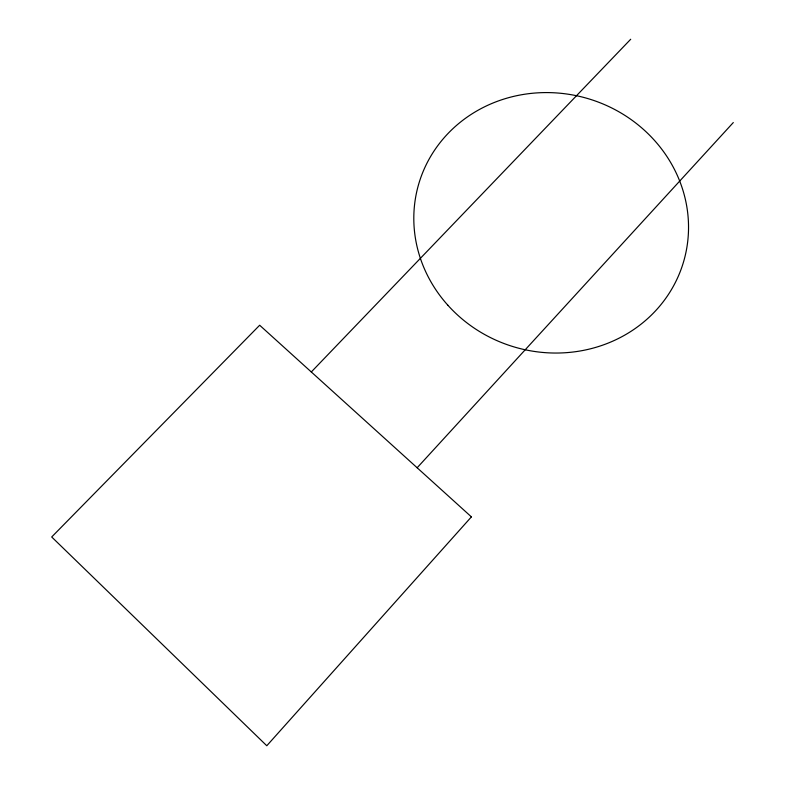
<?xml version="1.0" encoding="UTF-8"?>
<svg xmlns="http://www.w3.org/2000/svg" width="785" height="785" viewBox="0 0 785 785"><rect width="100%" height="100%" fill="white"/><g stroke="black" fill="none" stroke-linecap="round" stroke-linejoin="round"><path stroke-width="1.18" d="M417.149 467.762L733.298 122.558M311.302 371.972L630.708 39.25M471.402 516.873L266.792 745.75L51.702 536.979L259.668 325.235L471.402 516.873M447.862 305.228A138.023 129.535 16.4 0 0 681.223 268.951A138.023 129.535 16.4 0 0 524.419 94.278A138.023 129.535 16.4 0 0 447.862 305.228"/></g></svg>
